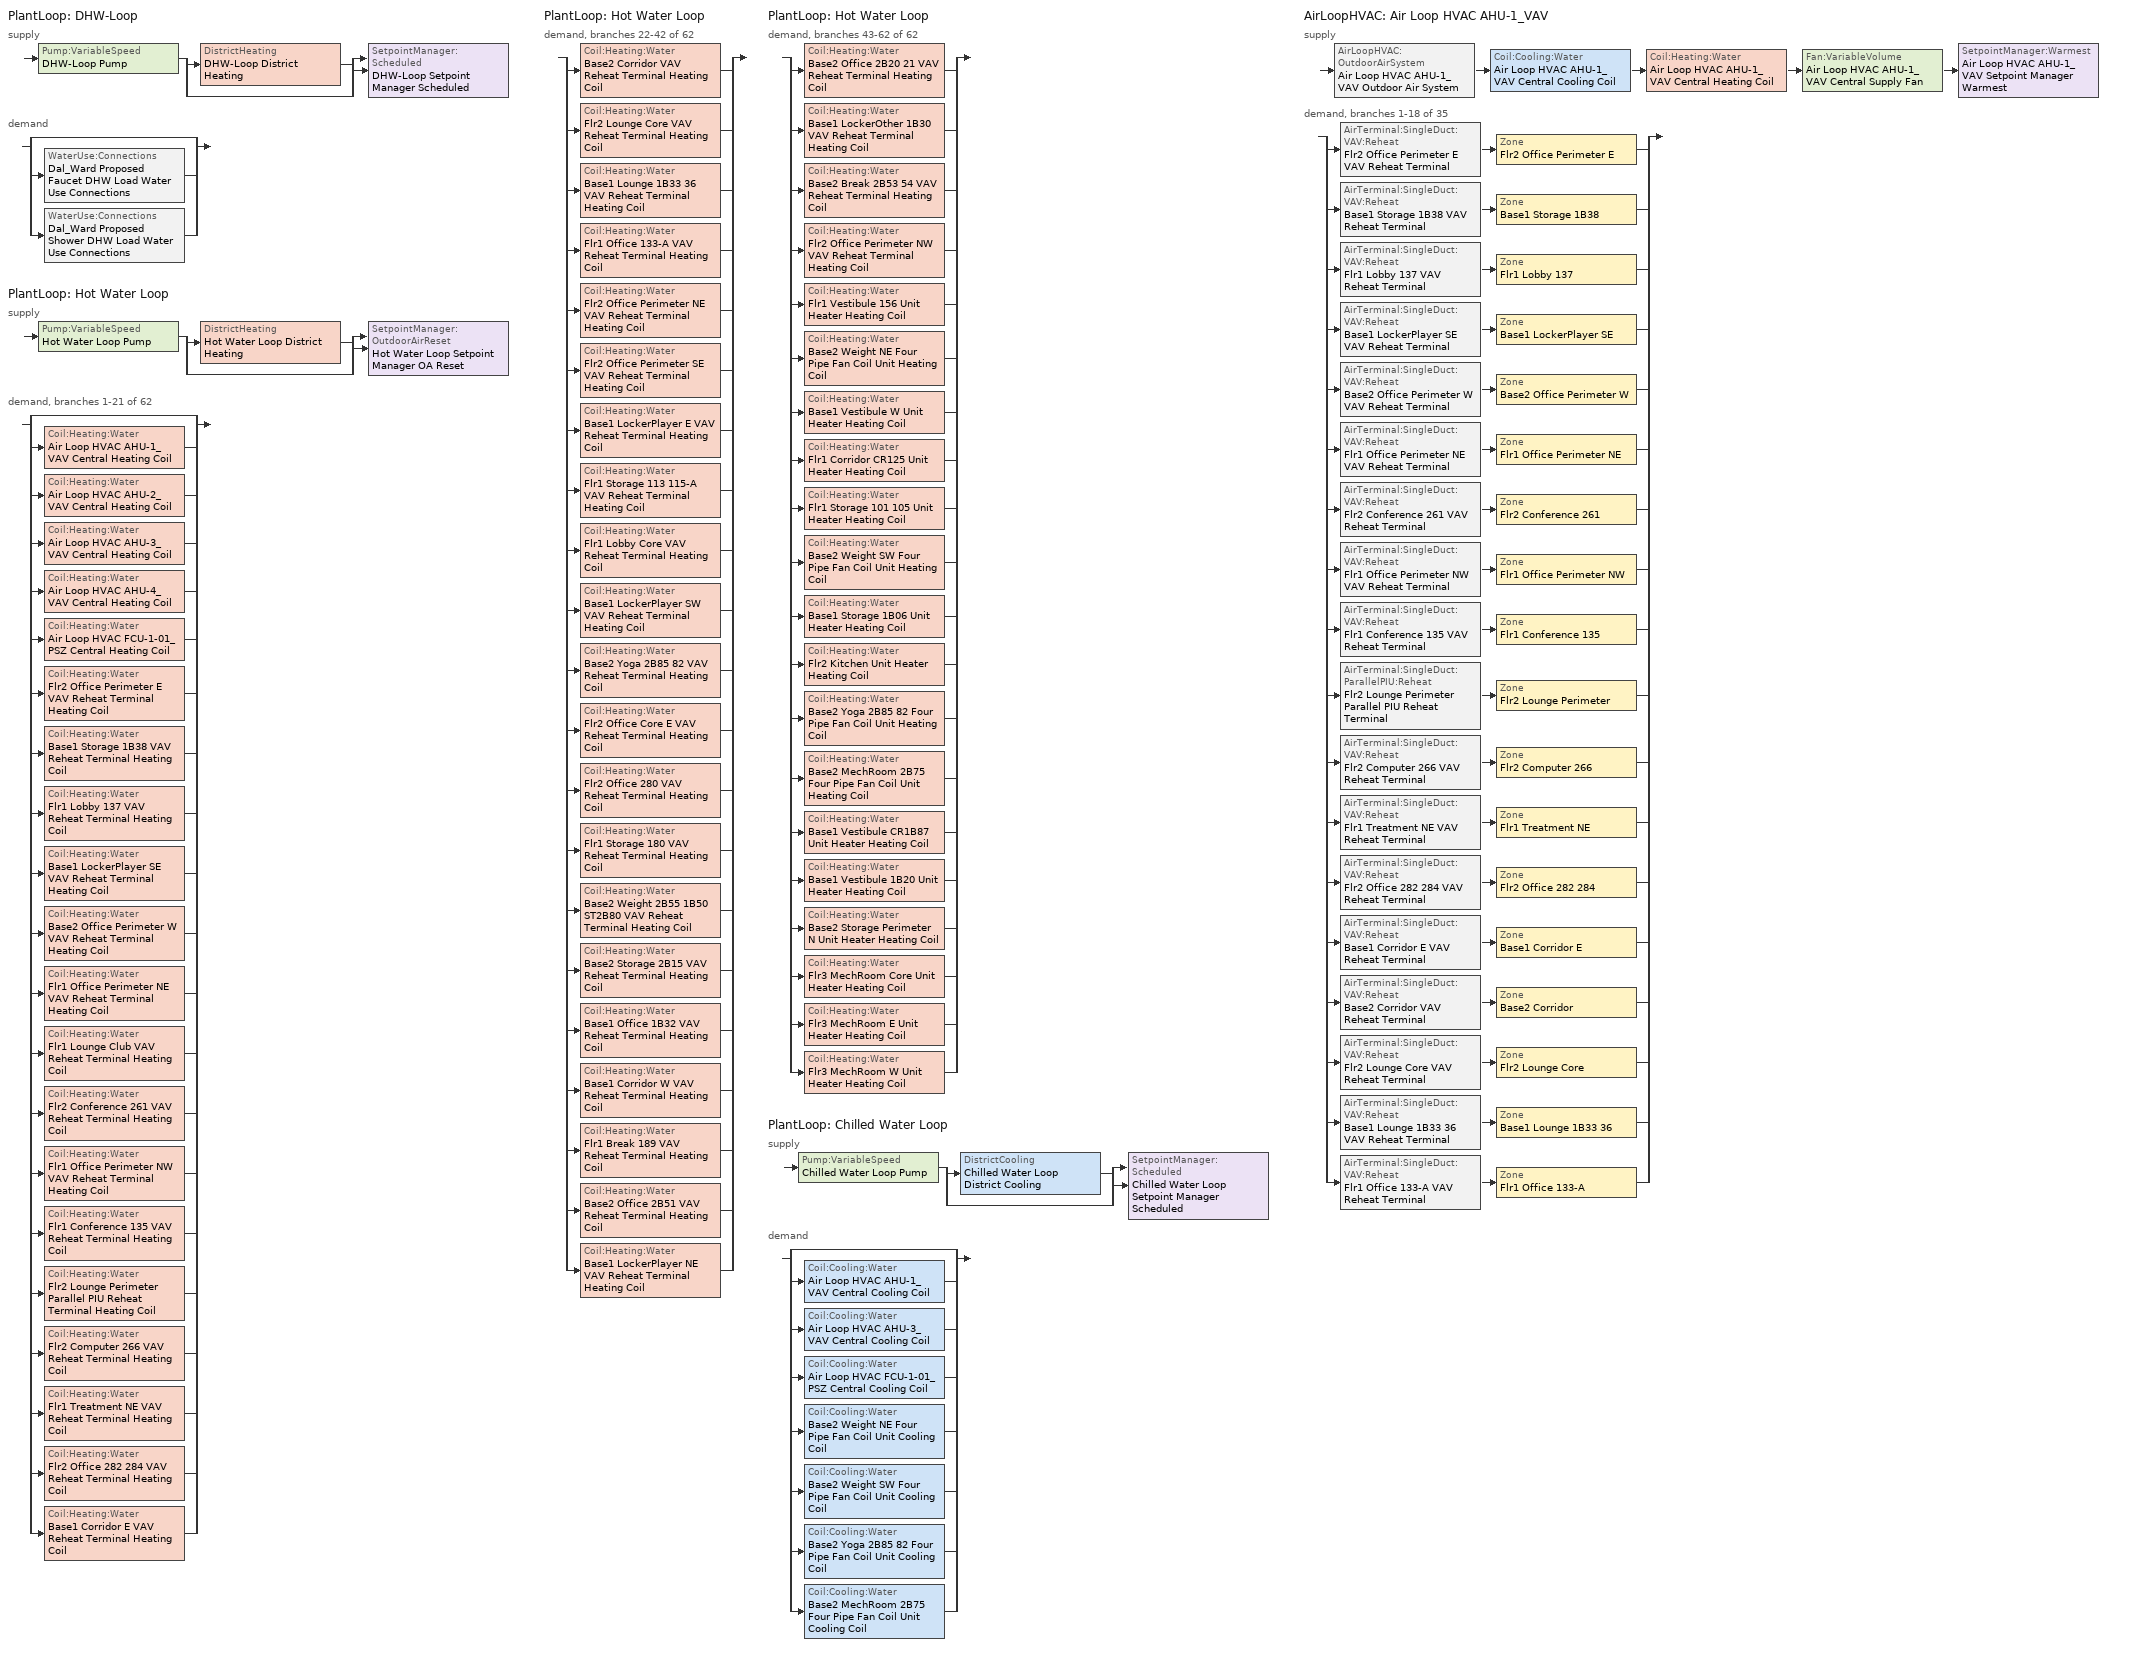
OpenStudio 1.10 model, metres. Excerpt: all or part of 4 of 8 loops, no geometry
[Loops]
PlantLoop 'DHW-Loop'
 supply: Pump:VariableSpeed 'DHW-Loop Pump' > split
  | DistrictHeating 'DHW-Loop District Heating'
  | bypass
  join > SetpointManager:Scheduled 'DHW-Loop Setpoint Manager Scheduled'
 demand: split
  | bypass
  | WaterUse:Connections 'Dal_Ward Proposed Faucet DHW Load Water Use Connections'
  | WaterUse:Connections 'Dal_Ward Proposed Shower DHW Load Water Use Connections'
PlantLoop 'Hot Water Loop'
 supply: Pump:VariableSpeed 'Hot Water Loop Pump' > split
  | DistrictHeating 'Hot Water Loop District Heating'
  | bypass
  join > SetpointManager:OutdoorAirReset 'Hot Water Loop Setpoint Manager OA Reset'
 demand, branches 1-21 of 62: split
  | bypass
  | Coil:Heating:Water 'Air Loop HVAC AHU-1_VAV Central Heating Coil'
  | Coil:Heating:Water 'Air Loop HVAC AHU-2_VAV Central Heating Coil'
  | Coil:Heating:Water 'Air Loop HVAC AHU-3_VAV Central Heating Coil'
  | Coil:Heating:Water 'Air Loop HVAC AHU-4_VAV Central Heating Coil'
  | Coil:Heating:Water 'Air Loop HVAC FCU-1-01_PSZ Central Heating Coil'
  | Coil:Heating:Water 'Flr2 Office Perimeter E VAV Reheat Terminal Heating Coil'
  | Coil:Heating:Water 'Base1 Storage 1B38 VAV Reheat Terminal Heating Coil'
  | Coil:Heating:Water 'Flr1 Lobby 137 VAV Reheat Terminal Heating Coil'
  | Coil:Heating:Water 'Base1 LockerPlayer SE VAV Reheat Terminal Heating Coil'
  | Coil:Heating:Water 'Base2 Office Perimeter W VAV Reheat Terminal Heating Coil'
  | Coil:Heating:Water 'Flr1 Office Perimeter NE VAV Reheat Terminal Heating Coil'
  | Coil:Heating:Water 'Flr1 Lounge Club VAV Reheat Terminal Heating Coil'
  | Coil:Heating:Water 'Flr2 Conference 261 VAV Reheat Terminal Heating Coil'
  | Coil:Heating:Water 'Flr1 Office Perimeter NW VAV Reheat Terminal Heating Coil'
  | Coil:Heating:Water 'Flr1 Conference 135 VAV Reheat Terminal Heating Coil'
  | Coil:Heating:Water 'Flr2 Lounge Perimeter Parallel PIU Reheat Terminal Heating Coil'
  | Coil:Heating:Water 'Flr2 Computer 266 VAV Reheat Terminal Heating Coil'
  | Coil:Heating:Water 'Flr1 Treatment NE VAV Reheat Terminal Heating Coil'
  | Coil:Heating:Water 'Flr2 Office 282 284 VAV Reheat Terminal Heating Coil'
  | Coil:Heating:Water 'Base1 Corridor E VAV Reheat Terminal Heating Coil'
PlantLoop 'Hot Water Loop'
 demand, branches 22-42 of 62: split
  | Coil:Heating:Water 'Base2 Corridor VAV Reheat Terminal Heating Coil'
  | Coil:Heating:Water 'Flr2 Lounge Core VAV Reheat Terminal Heating Coil'
  | Coil:Heating:Water 'Base1 Lounge 1B33 36 VAV Reheat Terminal Heating Coil'
  | Coil:Heating:Water 'Flr1 Office 133-A VAV Reheat Terminal Heating Coil'
  | Coil:Heating:Water 'Flr2 Office Perimeter NE VAV Reheat Terminal Heating Coil'
  | Coil:Heating:Water 'Flr2 Office Perimeter SE VAV Reheat Terminal Heating Coil'
  | Coil:Heating:Water 'Base1 LockerPlayer E VAV Reheat Terminal Heating Coil'
  | Coil:Heating:Water 'Flr1 Storage 113 115-A VAV Reheat Terminal Heating Coil'
  | Coil:Heating:Water 'Flr1 Lobby Core VAV Reheat Terminal Heating Coil'
  | Coil:Heating:Water 'Base1 LockerPlayer SW VAV Reheat Terminal Heating Coil'
  | Coil:Heating:Water 'Base2 Yoga 2B85 82 VAV Reheat Terminal Heating Coil'
  | Coil:Heating:Water 'Flr2 Office Core E VAV Reheat Terminal Heating Coil'
  | Coil:Heating:Water 'Flr2 Office 280 VAV Reheat Terminal Heating Coil'
  | Coil:Heating:Water 'Flr1 Storage 180 VAV Reheat Terminal Heating Coil'
  | Coil:Heating:Water 'Base2 Weight 2B55 1B50 ST2B80 VAV Reheat Terminal Heating Coil'
  | Coil:Heating:Water 'Base2 Storage 2B15 VAV Reheat Terminal Heating Coil'
  | Coil:Heating:Water 'Base1 Office 1B32 VAV Reheat Terminal Heating Coil'
  | Coil:Heating:Water 'Base1 Corridor W VAV Reheat Terminal Heating Coil'
  | Coil:Heating:Water 'Flr1 Break 189 VAV Reheat Terminal Heating Coil'
  | Coil:Heating:Water 'Base2 Office 2B51 VAV Reheat Terminal Heating Coil'
  | Coil:Heating:Water 'Base1 LockerPlayer NE VAV Reheat Terminal Heating Coil'
PlantLoop 'Hot Water Loop'
 demand, branches 43-62 of 62: split
  | Coil:Heating:Water 'Base2 Office 2B20 21 VAV Reheat Terminal Heating Coil'
  | Coil:Heating:Water 'Base1 LockerOther 1B30 VAV Reheat Terminal Heating Coil'
  | Coil:Heating:Water 'Base2 Break 2B53 54 VAV Reheat Terminal Heating Coil'
  | Coil:Heating:Water 'Flr2 Office Perimeter NW VAV Reheat Terminal Heating Coil'
  | Coil:Heating:Water 'Flr1 Vestibule 156 Unit Heater Heating Coil'
  | Coil:Heating:Water 'Base2 Weight NE Four Pipe Fan Coil Unit Heating Coil'
  | Coil:Heating:Water 'Base1 Vestibule W Unit Heater Heating Coil'
  | Coil:Heating:Water 'Flr1 Corridor CR125 Unit Heater Heating Coil'
  | Coil:Heating:Water 'Flr1 Storage 101 105 Unit Heater Heating Coil'
  | Coil:Heating:Water 'Base2 Weight SW Four Pipe Fan Coil Unit Heating Coil'
  | Coil:Heating:Water 'Base1 Storage 1B06 Unit Heater Heating Coil'
  | Coil:Heating:Water 'Flr2 Kitchen Unit Heater Heating Coil'
  | Coil:Heating:Water 'Base2 Yoga 2B85 82 Four Pipe Fan Coil Unit Heating Coil'
  | Coil:Heating:Water 'Base2 MechRoom 2B75 Four Pipe Fan Coil Unit Heating Coil'
  | Coil:Heating:Water 'Base1 Vestibule CR1B87 Unit Heater Heating Coil'
  | Coil:Heating:Water 'Base1 Vestibule 1B20 Unit Heater Heating Coil'
  | Coil:Heating:Water 'Base2 Storage Perimeter N Unit Heater Heating Coil'
  | Coil:Heating:Water 'Flr3 MechRoom Core Unit Heater Heating Coil'
  | Coil:Heating:Water 'Flr3 MechRoom E Unit Heater Heating Coil'
  | Coil:Heating:Water 'Flr3 MechRoom W Unit Heater Heating Coil'
PlantLoop 'Chilled Water Loop'
 supply: Pump:VariableSpeed 'Chilled Water Loop Pump' > split
  | DistrictCooling 'Chilled Water Loop District Cooling'
  | bypass
  join > SetpointManager:Scheduled 'Chilled Water Loop Setpoint Manager Scheduled'
 demand: split
  | bypass
  | Coil:Cooling:Water 'Air Loop HVAC AHU-1_VAV Central Cooling Coil'
  | Coil:Cooling:Water 'Air Loop HVAC AHU-3_VAV Central Cooling Coil'
  | Coil:Cooling:Water 'Air Loop HVAC FCU-1-01_PSZ Central Cooling Coil'
  | Coil:Cooling:Water 'Base2 Weight NE Four Pipe Fan Coil Unit Cooling Coil'
  | Coil:Cooling:Water 'Base2 Weight SW Four Pipe Fan Coil Unit Cooling Coil'
  | Coil:Cooling:Water 'Base2 Yoga 2B85 82 Four Pipe Fan Coil Unit Cooling Coil'
  | Coil:Cooling:Water 'Base2 MechRoom 2B75 Four Pipe Fan Coil Unit Cooling Coil'
AirLoopHVAC 'Air Loop HVAC AHU-1_VAV'
 supply: AirLoopHVAC:OutdoorAirSystem 'Air Loop HVAC AHU-1_VAV Outdoor Air System' > Coil:Cooling:Water 'Air Loop HVAC AHU-1_VAV Central Cooling Coil' > Coil:Heating:Water 'Air Loop HVAC AHU-1_VAV Central Heating Coil' > Fan:VariableVolume 'Air Loop HVAC AHU-1_VAV Central Supply Fan' > SetpointManager:Warmest 'Air Loop HVAC AHU-1_VAV Setpoint Manager Warmest'
 demand, branches 1-18 of 35: split
  | AirTerminal:SingleDuct:VAV:Reheat 'Flr2 Office Perimeter E VAV Reheat Terminal' > Zone 'Flr2 Office Perimeter E'
  | AirTerminal:SingleDuct:VAV:Reheat 'Base1 Storage 1B38 VAV Reheat Terminal' > Zone 'Base1 Storage 1B38'
  | AirTerminal:SingleDuct:VAV:Reheat 'Flr1 Lobby 137 VAV Reheat Terminal' > Zone 'Flr1 Lobby 137'
  | AirTerminal:SingleDuct:VAV:Reheat 'Base1 LockerPlayer SE VAV Reheat Terminal' > Zone 'Base1 LockerPlayer SE'
  | AirTerminal:SingleDuct:VAV:Reheat 'Base2 Office Perimeter W VAV Reheat Terminal' > Zone 'Base2 Office Perimeter W'
  | AirTerminal:SingleDuct:VAV:Reheat 'Flr1 Office Perimeter NE VAV Reheat Terminal' > Zone 'Flr1 Office Perimeter NE'
  | AirTerminal:SingleDuct:VAV:Reheat 'Flr2 Conference 261 VAV Reheat Terminal' > Zone 'Flr2 Conference 261'
  | AirTerminal:SingleDuct:VAV:Reheat 'Flr1 Office Perimeter NW VAV Reheat Terminal' > Zone 'Flr1 Office Perimeter NW'
  | AirTerminal:SingleDuct:VAV:Reheat 'Flr1 Conference 135 VAV Reheat Terminal' > Zone 'Flr1 Conference 135'
  | AirTerminal:SingleDuct:ParallelPIU:Reheat 'Flr2 Lounge Perimeter Parallel PIU Reheat Terminal' > Zone 'Flr2 Lounge Perimeter'
  | AirTerminal:SingleDuct:VAV:Reheat 'Flr2 Computer 266 VAV Reheat Terminal' > Zone 'Flr2 Computer 266'
  | AirTerminal:SingleDuct:VAV:Reheat 'Flr1 Treatment NE VAV Reheat Terminal' > Zone 'Flr1 Treatment NE'
  | AirTerminal:SingleDuct:VAV:Reheat 'Flr2 Office 282 284 VAV Reheat Terminal' > Zone 'Flr2 Office 282 284'
  | AirTerminal:SingleDuct:VAV:Reheat 'Base1 Corridor E VAV Reheat Terminal' > Zone 'Base1 Corridor E'
  | AirTerminal:SingleDuct:VAV:Reheat 'Base2 Corridor VAV Reheat Terminal' > Zone 'Base2 Corridor'
  | AirTerminal:SingleDuct:VAV:Reheat 'Flr2 Lounge Core VAV Reheat Terminal' > Zone 'Flr2 Lounge Core'
  | AirTerminal:SingleDuct:VAV:Reheat 'Base1 Lounge 1B33 36 VAV Reheat Terminal' > Zone 'Base1 Lounge 1B33 36'
  | AirTerminal:SingleDuct:VAV:Reheat 'Flr1 Office 133-A VAV Reheat Terminal' > Zone 'Flr1 Office 133-A'
[Sizing:Zone] Zone Cooling Design Supply Air Temperature {C}=12.78; Zone Cooling Design Supply Air Humidity Ratio {kg-H2O/kg-air}=0.0085; Zone Heating Design Supply Air Humidity Ratio {kg-H2O/kg-air}=0.008; Cooling Design Air Flow Method=DesignDay; Heating Design Air Flow Method=DesignDay
Name | Zone Heating Design Supply Air Temperature {C}
Base2 Corridor; Base2 Office Perimeter W; Base1 Corridor E; Base1 LockerPlayer SE; Flr1 Office 133-A; Flr1 Office Perimeter NW; Flr1 Treatment NE; Flr2 Lounge Core; Flr2 Office Perimeter E; Base1 Storage 1B38; Flr2 Lounge Perimeter; Base2 Weight NE; Flr1 Conference 135; Flr1 Office Perimeter NE; Flr2 Computer 266; Base2 Weight SW; Flr1 Lobby 137; Flr2 Conference 261; Base2 MechRoom 2B75; Flr2 Office 282 284; Base1 Lounge 1B33 36 | 32.22
Flr1 Corridor CR125; Flr3 MechRoom Core; Base2 Storage Perimeter N; Flr3 MechRoom W; Flr1 Vestibule 156; Base1 Storage 1B06; Base1 Vestibule CR1B87; Base1 Vestibule W; Base1 Vestibule 1B20; Flr1 Storage 101 105; Flr3 MechRoom E | 40.56
[Zone equipment]
Base2 Corridor: Base2 Corridor VAV Reheat Terminal
Base2 Office Perimeter W: Base2 Office Perimeter W VAV Reheat Terminal
Base1 Corridor E: Base1 Corridor E VAV Reheat Terminal
Base1 LockerPlayer SE: Base1 LockerPlayer SE VAV Reheat Terminal
Flr1 Office 133-A: Flr1 Office 133-A VAV Reheat Terminal
Flr1 Corridor CR125: Flr1 Corridor CR125 Unit Heater
Flr1 Office Perimeter NW: Flr1 Office Perimeter NW VAV Reheat Terminal
Flr1 Treatment NE: Flr1 Treatment NE VAV Reheat Terminal
Flr2 Lounge Core: Flr2 Lounge Core VAV Reheat Terminal
Flr2 Office Perimeter E: Flr2 Office Perimeter E VAV Reheat Terminal
Flr3 MechRoom Core: Flr3 MechRoom Core Unit Heater
Base1 Storage 1B38: Base1 Storage 1B38 VAV Reheat Terminal
Flr2 Lounge Perimeter: Flr2 Lounge Perimeter Parallel PIU Reheat Terminal
Base2 Storage Perimeter N: Base2 Storage Perimeter N Unit Heater
Flr3 MechRoom W: Flr3 MechRoom W Unit Heater
Base2 Weight NE: Base2 Weight NE Four Pipe Fan Coil Unit
Flr1 Vestibule 156: Flr1 Vestibule 156 Unit Heater
Flr1 Conference 135: Flr1 Conference 135 VAV Reheat Terminal
Flr1 Office Perimeter NE: Flr1 Office Perimeter NE VAV Reheat Terminal
Flr2 Computer 266: Flr2 Computer 266 VAV Reheat Terminal
Base2 Weight SW: Base2 Weight SW Four Pipe Fan Coil Unit
Base1 Storage 1B06: Base1 Storage 1B06 Unit Heater
Base1 Vestibule CR1B87: Base1 Vestibule CR1B87 Unit Heater
Base1 Vestibule W: Base1 Vestibule W Unit Heater
Flr1 Lobby 137: Flr1 Lobby 137 VAV Reheat Terminal
Base1 Vestibule 1B20: Base1 Vestibule 1B20 Unit Heater
Flr2 Conference 261: Flr2 Conference 261 VAV Reheat Terminal
Base2 MechRoom 2B75: Base2 MechRoom 2B75 Four Pipe Fan Coil Unit
Flr2 Office 282 284: Flr2 Office 282 284 VAV Reheat Terminal
Flr1 Storage 101 105: Flr1 Storage 101 105 Unit Heater
Flr3 MechRoom E: Flr3 MechRoom E Unit Heater
Base1 Lounge 1B33 36: Base1 Lounge 1B33 36 VAV Reheat Terminal
[PlantLoop] Plant Loop Volume {m3}=Autocalculate; Load Distribution Scheme=Optimal
Name | Maximum Loop Temperature {C} | Minimum Loop Temperature {C}
DHW-Loop; Hot Water Loop | 100 | 10
Chilled Water Loop | 98 | 1
[Sizing:Plant] Sizing Option=NonCoincident; Zone Timesteps in Averaging Window=1; Coincident Sizing Factor Mode=None
Name | Loop Type | Design Loop Exit Temperature {C} | Loop Design Temperature Difference {deltaC}
DHW-Loop | Heating | 60 | 11
Hot Water Loop | Heating | 82.2222 | 22.2222
Chilled Water Loop | Cooling | 8.88889 | 5.55556
[Pump:VariableSpeed] Coefficient 1 of the Part Load Performance Curve=0; Pump Control Type=Intermittent
Name | Rated Pump Head {Pa} | Motor Efficiency | Coefficient 2 of the Part Load Performance Curve | Coefficient 3 of the Part Load Performance Curve | Coefficient 4 of the Part Load Performance Curve | Rated Flow Rate {m3/s} | Rated Power Consumption {W}
DHW-Loop Pump | 210780 | 0.7 | 3.2485 | -4.7443 | 2.5294
Hot Water Loop Pump | 298908 | 0.684 | 0.5726 | -0.301 | 0.7347 | 0.01432 | 6259.36
Chilled Water Loop Pump | 298908 | 0.684 | 0.5726 | -0.301 | 0.7347 | 0.0288292 | 12601.4
[DistrictHeating] Nominal Capacity {W}=1000000000
DHW-Loop District Heating; Hot Water Loop District Heating
[SetpointManager:Scheduled] Control Variable=Temperature
Name | Schedule
DHW-Loop Setpoint Manager Scheduled | DHW-Loop-Temp-Schedule
Chilled Water Loop Setpoint Manager Scheduled | Chilled Water Loop Temperature Setpoint Schedule
[SetpointManager:OutdoorAirReset]
Hot Water Loop Setpoint Manager OA Reset: Control Variable=Temperature; Setpoint at Outdoor Low Temperature {C}=82.2222; Outdoor Low Temperature {C}=-6.66667; Setpoint at Outdoor High Temperature {C}=60; Outdoor High Temperature {C}=15.5556
[DistrictCooling]
Chilled Water Loop District Cooling: Nominal Capacity {W}=1000000000
[AirLoopHVAC]
Air Loop HVAC AHU-1_VAV: Availability Schedule=Dal_Ward HVAC Schedule; Availability Manager=Availability Manager Night Cycle 1; Design Supply Air Flow Rate {m3/s}=27.0237
[AvailabilityManager:NightCycle]
Availability Manager Night Cycle 1: Control Type=CycleOnAny
[Sizing:System]
Air Loop HVAC AHU-1_VAV: Type of Load to Size On=Sensible; Design Outdoor Air Flow Rate {m3/s}=Autosize; Minimum System Air Flow Ratio=0.3; Preheat Design Temperature {C}=7; Preheat Design Humidity Ratio {kg-H2O/kg-Air}=0.008; Precool Design Temperature {C}=12.8; Precool Design Humidity Ratio {kg-H2O/kg-Air}=0.008; Central Cooling Design Supply Air Temperature {C}=12.7778; Central Heating Design Supply Air Temperature {C}=12.7778; Sizing Option=NonCoincident; 100% Outdoor Air in Cooling=No; 100% Outdoor Air in Heating=No; Central Cooling Design Supply Air Humidity Ratio {kg-H2O/kg-Air}=0.0085; Central Heating Design Supply Air Humidity Ratio {kg-H2O/kg-Air}=0.008; Cooling Design Air Flow Method=DesignDay; Cooling Design Air Flow Rate {m3/s}=0; Heating Design Air Flow Method=DesignDay; Heating Design Air Flow Rate {m3/s}=0; System Outdoor Air Method=ZoneSum; Zone Maximum Outdoor Air Fraction=1; Cooling Supply Air Flow Rate Per Floor Area {m3/s-m2}=0.00996765; Cooling Fraction of Autosized Cooling Supply Air Flow Rate=1; Cooling Supply Air Flow Rate Per Unit Cooling Capacity {m3/s-W}=3.94755e-05; Heating Supply Air Flow Rate Per Floor Area {m3/s-m2}=0.00996765; Heating Fraction of Autosized Heating Supply Air Flow Rate=1; Heating Fraction of Autosized Cooling Supply Air Flow Rate=1; Heating Supply Air Flow Rate Per Unit Heating Capacity {m3/s-W}=3.15882e-05; Cooling Design Capacity Method=CoolingDesignCapacity; Cooling Design Capacity {W}=Autosize; Cooling Design Capacity Per Floor Area {W/m2}=234.7; Fraction of Autosized Cooling Design Capacity=1; Heating Design Capacity Method=HeatingDesignCapacity; Heating Design Capacity {W}=Autosize; Heating Design Capacity Per Floor Area {W/m2}=157; Fraction of Autosized Heating Design Capacity=1; Central Cooling Capacity Control Method=OnOff
[Fan:VariableVolume]
Air Loop HVAC AHU-1_VAV Central Supply Fan: Availability Schedule=Always On Discrete; Fan Efficiency=0.85; Pressure Rise {Pa}=1794; Maximum Flow Rate {m3/s}=27.0237; Fan Power Minimum Flow Rate Input Method=FixedFlowRate; Fan Power Minimum Flow Fraction=0; Fan Power Minimum Air Flow Rate {m3/s}=0; Motor Efficiency=0.9; Motor In Airstream Fraction=1; Fan Power Coefficient 1=0.0013; Fan Power Coefficient 2=0.147; Fan Power Coefficient 3=0.9506; Fan Power Coefficient 4=-0.0998; Fan Power Coefficient 5=0
[Coil:Heating:Water] Availability Schedule=Always On Discrete
Name | Maximum Water Flow Rate {m3/s} | Performance Input Method | Rated Capacity {W} | Rated Inlet Water Temperature {C} | Rated Inlet Air Temperature {C} | Rated Outlet Water Temperature {C} | Rated Outlet Air Temperature {C}
Air Loop HVAC AHU-1_VAV Central Heating Coil | 0.00542518 | NominalCapacity | 222206 | 82.2222 | 7.38889 | 71.1111 | 15.5556
Air Loop HVAC AHU-2_VAV Central Heating Coil | 0.00845319 | NominalCapacity | 365196 | 82.2222 | -23.3333 | 71.1111 | 24.2778
Air Loop HVAC AHU-3_VAV Central Heating Coil | 0.00321726 | NominalCapacity | 130798 | 82.2222 | 8.44444 | 71.1111 | 28
Air Loop HVAC AHU-4_VAV Central Heating Coil | 0.00599293 | NominalCapacity | 246502 | 82.2222 | -12.2222 | 71.1111 | 25.5556
Air Loop HVAC FCU-1-01_PSZ Central Heating Coil | 0.000170326 | NominalCapacity | 13071 | 82.2222 | 10 | 60 | 37.7778
Flr2 Office Perimeter E VAV Reheat Terminal Heating Coil; Base1 Storage 1B38 VAV Reheat Terminal Heating Coil; Flr1 Lobby 137 VAV Reheat Terminal Heating Coil; Base1 LockerPlayer SE VAV Reheat Terminal Heating Coil; Base2 Office Perimeter W VAV Reheat Terminal Heating Coil; Flr1 Office Perimeter NE VAV Reheat Terminal Heating Coil; Flr1 Lounge Club VAV Reheat Terminal Heating Coil; Flr2 Conference 261 VAV Reheat Terminal Heating Coil; Flr1 Office Perimeter NW VAV Reheat Terminal Heating Coil; Flr1 Conference 135 VAV Reheat Terminal Heating Coil; Flr2 Lounge Perimeter Parallel PIU Reheat Terminal Heating Coil; Flr2 Computer 266 VAV Reheat Terminal Heating Coil; Flr1 Treatment NE VAV Reheat Terminal Heating Coil; Flr2 Office 282 284 VAV Reheat Terminal Heating Coil; Base1 Corridor E VAV Reheat Terminal Heating Coil; Base2 Corridor VAV Reheat Terminal Heating Coil; Flr2 Lounge Core VAV Reheat Terminal Heating Coil; Base1 Lounge 1B33 36 VAV Reheat Terminal Heating Coil; Flr1 Office 133-A VAV Reheat Terminal Heating Coil; Flr2 Office Perimeter NE VAV Reheat Terminal Heating Coil; Flr2 Office Perimeter SE VAV Reheat Terminal Heating Coil; Base1 LockerPlayer E VAV Reheat Terminal Heating Coil; Flr1 Storage 113 115-A VAV Reheat Terminal Heating Coil; Flr1 Lobby Core VAV Reheat Terminal Heating Coil; Base1 LockerPlayer SW VAV Reheat Terminal Heating Coil; Base2 Yoga 2B85 82 VAV Reheat Terminal Heating Coil; Flr2 Office Core E VAV Reheat Terminal Heating Coil; Flr2 Office 280 VAV Reheat Terminal Heating Coil; Flr1 Storage 180 VAV Reheat Terminal Heating Coil; Base2 Weight 2B55 1B50 ST2B80 VAV Reheat Terminal Heating Coil; Base2 Storage 2B15 VAV Reheat Terminal Heating Coil; Base1 Office 1B32 VAV Reheat Terminal Heating Coil; Base1 Corridor W VAV Reheat Terminal Heating Coil; Flr1 Break 189 VAV Reheat Terminal Heating Coil; Base2 Office 2B51 VAV Reheat Terminal Heating Coil; Base1 LockerPlayer NE VAV Reheat Terminal Heating Coil; Base2 Office 2B20 21 VAV Reheat Terminal Heating Coil; Base1 LockerOther 1B30 VAV Reheat Terminal Heating Coil; Base2 Break 2B53 54 VAV Reheat Terminal Heating Coil; Flr2 Office Perimeter NW VAV Reheat Terminal Heating Coil |  |  |  | 82.2222 | 12.7778 | 60 | 35
Flr1 Vestibule 156 Unit Heater Heating Coil | 0.000189251 | NominalCapacity | 11136.7 | 93.3333 | 21.1111 | 82.2222 | 37.7778
Base2 Weight NE Four Pipe Fan Coil Unit Heating Coil; Base2 Weight SW Four Pipe Fan Coil Unit Heating Coil; Base2 Yoga 2B85 82 Four Pipe Fan Coil Unit Heating Coil; Base2 MechRoom 2B75 Four Pipe Fan Coil Unit Heating Coil | 0 | NominalCapacity | 0
Base1 Vestibule W Unit Heater Heating Coil; Base1 Vestibule 1B20 Unit Heater Heating Coil | 0.000214484 | NominalCapacity | 14917.3 | 82.2222 | 15.5556 | 60 | 37.7778
Flr1 Corridor CR125 Unit Heater Heating Coil; Base1 Vestibule CR1B87 Unit Heater Heating Coil | 0.000126167 | NominalCapacity | 5861.42 | 93.3333 | 21.1111 | 82.2222 | 37.7778
Flr1 Storage 101 105 Unit Heater Heating Coil | 0.000315418 | NominalCapacity | 17877.3 | 93.3333 | 21.1111 | 82.2222 | 37.7778
Base1 Storage 1B06 Unit Heater Heating Coil; Base2 Storage Perimeter N Unit Heater Heating Coil; Flr3 MechRoom E Unit Heater Heating Coil | 0.000126167 | NominalCapacity | 6740.63 | 93.3333 | 21.1111 | 82.2222 | 37.7778
Flr2 Kitchen Unit Heater Heating Coil | 7.57002e-05 | NominalCapacity | 3516.85 | 93.3333 | 21.1111 | 82.2222 | 37.7778
Flr3 MechRoom Core Unit Heater Heating Coil | 0.000252334 | NominalCapacity | 13481.3 | 93.3333 | 21.1111 | 82.2222 | 37.7778
Flr3 MechRoom W Unit Heater Heating Coil | 0.000504668 | NominalCapacity | 26962.5 | 93.3333 | 21.1111 | 82.2222 | 37.7778
[Coil:Cooling:Water] Availability Schedule=Always On Discrete; Design Inlet Water Temperature {C}=8.88889
Name | Design Water Flow Rate {m3/s} | Design Air Flow Rate {m3/s} | Design Inlet Air Temperature {C} | Design Outlet Air Temperature {C}
Air Loop HVAC AHU-1_VAV Central Cooling Coil | 0.0231517 | 27.0237 | 32.7778 | 12.7778
Air Loop HVAC AHU-3_VAV Central Cooling Coil | 0.00567752 | 6.65446 | 32.7778 | 12.7778
Air Loop HVAC FCU-1-01_PSZ Central Cooling Coil | 0.000807469 | 0.471947 | 27.7778 | 10
Base2 Weight NE Four Pipe Fan Coil Unit Cooling Coil; Base2 Yoga 2B85 82 Four Pipe Fan Coil Unit Cooling Coil | 0.000321726 | 0.566337 | 23.8889 | 12.7778
Base2 Weight SW Four Pipe Fan Coil Unit Cooling Coil | 0.000757002 | 1.30965 | 23.8889 | 12.7778
Base2 MechRoom 2B75 Four Pipe Fan Coil Unit Cooling Coil | 0.000321726 | 0.566337 | 26.6667 | 12.7778
[Controller:OutdoorAir]
Air Loop HVAC AHU-1_VAV Outdoor Air Controller: Minimum Outdoor Air Flow Rate {m3/s}=autosize; Maximum Outdoor Air Flow Rate {m3/s}=27.0237; Economizer Control Type=FixedDryBulb; Economizer Control Action Type=ModulateFlow; Economizer Maximum Limit Dry-Bulb Temperature {C}=100; Economizer Maximum Limit Enthalpy {J/kg}=64000; Economizer Minimum Limit Dry-Bulb Temperature {C}=-100; Lockout Type=NoLockout; Minimum Limit Type=FixedMinimum; Minimum Outdoor Air Schedule=Dal_Ward HVAC Schedule; Controller Mechanical Ventilation=Controller Mechanical Ventilation 1; High Humidity Control=No; Heat Recovery Bypass Control Type=BypassWhenWithinEconomizerLimits
[Controller:MechanicalVentilation]
Controller Mechanical Ventilation 1: Availability Schedule=Dal_Ward HVAC Schedule; System Outdoor Air Method=ZoneSum
[AirLoopHVAC:OutdoorAirSystem]
Air Loop HVAC AHU-1_VAV Outdoor Air System: Controller=Air Loop HVAC AHU-1_VAV Outdoor Air Controller
[SetpointManager:Warmest]
Air Loop HVAC AHU-1_VAV Setpoint Manager Warmest: Control Variable=Temperature; Minimum Setpoint Temperature {C}=12.7778; Maximum Setpoint Temperature {C}=18.3333; Strategy=MaximumTemperature
[Controller:WaterCoil] Minimum Actuated Flow {m3/s}=0
Name | Water Coil | Action | Maximum Actuated Flow {m3/s} | Control Variable
Controller Water Coil 1 | Air Loop HVAC AHU-1_VAV Central Heating Coil | Normal | 0.00542518
Controller Water Coil 2 | Air Loop HVAC AHU-1_VAV Central Cooling Coil | Reverse | 0.0231517
Controller Water Coil 3 | Air Loop HVAC AHU-2_VAV Central Heating Coil | Normal | 0.00845319
Controller Water Coil 4 | Air Loop HVAC AHU-3_VAV Central Heating Coil | Normal | 0.00321726
Controller Water Coil 5 | Air Loop HVAC AHU-3_VAV Central Cooling Coil | Reverse | 0.00567752
Controller Water Coil 6 | Air Loop HVAC AHU-4_VAV Central Heating Coil | Normal | 0.00599293
Controller Water Coil 7 | Air Loop HVAC FCU-1-01_PSZ Central Heating Coil | Normal | 0.000170326
Controller Water Coil 8 | Air Loop HVAC FCU-1-01_PSZ Central Cooling Coil | Reverse | 0.000807469 | TemperatureAndHumidityRatio
Controller Water Coil 9 | Flr2 Office Perimeter E VAV Reheat Terminal Heating Coil | Normal
Controller Water Coil 10 | Base1 Storage 1B38 VAV Reheat Terminal Heating Coil | Normal
Controller Water Coil 11 | Flr1 Lobby 137 VAV Reheat Terminal Heating Coil | Normal
Controller Water Coil 12 | Base1 LockerPlayer SE VAV Reheat Terminal Heating Coil | Normal
Controller Water Coil 13 | Base2 Office Perimeter W VAV Reheat Terminal Heating Coil | Normal
Controller Water Coil 14 | Flr1 Office Perimeter NE VAV Reheat Terminal Heating Coil | Normal
Controller Water Coil 15 | Flr1 Lounge Club VAV Reheat Terminal Heating Coil | Normal
Controller Water Coil 16 | Flr2 Conference 261 VAV Reheat Terminal Heating Coil | Normal
Controller Water Coil 17 | Flr1 Office Perimeter NW VAV Reheat Terminal Heating Coil | Normal
Controller Water Coil 18 | Flr1 Conference 135 VAV Reheat Terminal Heating Coil | Normal
Controller Water Coil 19 | Flr2 Lounge Perimeter Parallel PIU Reheat Terminal Heating Coil | Normal
Controller Water Coil 20 | Flr2 Computer 266 VAV Reheat Terminal Heating Coil | Normal
Controller Water Coil 21 | Flr1 Treatment NE VAV Reheat Terminal Heating Coil | Normal
Controller Water Coil 22 | Flr2 Office 282 284 VAV Reheat Terminal Heating Coil | Normal
Controller Water Coil 23 | Base1 Corridor E VAV Reheat Terminal Heating Coil | Normal
Controller Water Coil 24 | Base2 Corridor VAV Reheat Terminal Heating Coil | Normal
Controller Water Coil 25 | Flr2 Lounge Core VAV Reheat Terminal Heating Coil | Normal
Controller Water Coil 26 | Base1 Lounge 1B33 36 VAV Reheat Terminal Heating Coil | Normal
Controller Water Coil 27 | Flr1 Office 133-A VAV Reheat Terminal Heating Coil | Normal
Controller Water Coil 28 | Flr2 Office Perimeter NE VAV Reheat Terminal Heating Coil | Normal
Controller Water Coil 29 | Flr2 Office Perimeter SE VAV Reheat Terminal Heating Coil | Normal
Controller Water Coil 30 | Base1 LockerPlayer E VAV Reheat Terminal Heating Coil | Normal
Controller Water Coil 31 | Flr1 Storage 113 115-A VAV Reheat Terminal Heating Coil | Normal
Controller Water Coil 32 | Flr1 Lobby Core VAV Reheat Terminal Heating Coil | Normal
Controller Water Coil 33 | Base1 LockerPlayer SW VAV Reheat Terminal Heating Coil | Normal
Controller Water Coil 34 | Base2 Yoga 2B85 82 VAV Reheat Terminal Heating Coil | Normal
Controller Water Coil 35 | Flr2 Office Core E VAV Reheat Terminal Heating Coil | Normal
Controller Water Coil 36 | Flr2 Office 280 VAV Reheat Terminal Heating Coil | Normal
Controller Water Coil 37 | Flr1 Storage 180 VAV Reheat Terminal Heating Coil | Normal
Controller Water Coil 38 | Base2 Weight 2B55 1B50 ST2B80 VAV Reheat Terminal Heating Coil | Normal
Controller Water Coil 39 | Base2 Storage 2B15 VAV Reheat Terminal Heating Coil | Normal
Controller Water Coil 40 | Base1 Office 1B32 VAV Reheat Terminal Heating Coil | Normal
Controller Water Coil 41 | Base1 Corridor W VAV Reheat Terminal Heating Coil | Normal
Controller Water Coil 42 | Flr1 Break 189 VAV Reheat Terminal Heating Coil | Normal
Controller Water Coil 43 | Base2 Office 2B51 VAV Reheat Terminal Heating Coil | Normal
Controller Water Coil 44 | Base1 LockerPlayer NE VAV Reheat Terminal Heating Coil | Normal
Controller Water Coil 45 | Base2 Office 2B20 21 VAV Reheat Terminal Heating Coil | Normal
Controller Water Coil 46 | Base1 LockerOther 1B30 VAV Reheat Terminal Heating Coil | Normal
Controller Water Coil 47 | Base2 Break 2B53 54 VAV Reheat Terminal Heating Coil | Normal
Controller Water Coil 48 | Flr2 Office Perimeter NW VAV Reheat Terminal Heating Coil | Normal
Controller Water Coil 49 | Flr1 Vestibule 156 Unit Heater Heating Coil | Normal | 0.000189251
Controller Water Coil 50 | Base2 Weight NE Four Pipe Fan Coil Unit Heating Coil | Normal | 0
Controller Water Coil 51 | Base2 Weight NE Four Pipe Fan Coil Unit Cooling Coil | Reverse | 0.000321726
Controller Water Coil 52 | Base1 Vestibule W Unit Heater Heating Coil | Normal | 0.000214484
Controller Water Coil 53 | Flr1 Corridor CR125 Unit Heater Heating Coil | Normal | 0.000126167
Controller Water Coil 54 | Flr1 Storage 101 105 Unit Heater Heating Coil | Normal | 0.000315418
Controller Water Coil 55 | Base2 Weight SW Four Pipe Fan Coil Unit Heating Coil | Normal | 0
Controller Water Coil 56 | Base2 Weight SW Four Pipe Fan Coil Unit Cooling Coil | Reverse | 0.000757002
Controller Water Coil 57 | Base1 Storage 1B06 Unit Heater Heating Coil | Normal | 0.000126167
Controller Water Coil 58 | Flr2 Kitchen Unit Heater Heating Coil | Normal | 7.57002e-05
Controller Water Coil 59 | Base2 Yoga 2B85 82 Four Pipe Fan Coil Unit Heating Coil | Normal | 0
Controller Water Coil 60 | Base2 Yoga 2B85 82 Four Pipe Fan Coil Unit Cooling Coil | Reverse | 0.000321726
Controller Water Coil 61 | Base2 MechRoom 2B75 Four Pipe Fan Coil Unit Heating Coil | Normal | 0
Controller Water Coil 62 | Base2 MechRoom 2B75 Four Pipe Fan Coil Unit Cooling Coil | Reverse | 0.000321726
Controller Water Coil 63 | Base1 Vestibule CR1B87 Unit Heater Heating Coil | Normal | 0.000126167
Controller Water Coil 64 | Base1 Vestibule 1B20 Unit Heater Heating Coil | Normal | 0.000214484
Controller Water Coil 65 | Base2 Storage Perimeter N Unit Heater Heating Coil | Normal | 0.000126167
Controller Water Coil 66 | Flr3 MechRoom Core Unit Heater Heating Coil | Normal | 0.000252334
Controller Water Coil 67 | Flr3 MechRoom E Unit Heater Heating Coil | Normal | 0.000126167
Controller Water Coil 68 | Flr3 MechRoom W Unit Heater Heating Coil | Normal | 0.000504668
[Fan:ConstantVolume] Motor Efficiency=0.9; Motor In Airstream Fraction=1
Name | Availability Schedule | Fan Efficiency | Pressure Rise {Pa} | Maximum Flow Rate {m3/s}
Flr2 Lounge Perimeter Parallel PIU Reheat Terminal Fan | Dal_Ward HVAC Schedule | 0.4 | 298.539 | 1.32145
Flr1 Vestibule 156 Unit Heater Fan | Always On Discrete | 0.3 | 190.71 | 0.27137
Base1 Vestibule W Unit Heater Fan; Base1 Vestibule 1B20 Unit Heater Fan | Always On Discrete | 0.3 | 190.71 | autosize
Flr1 Corridor CR125 Unit Heater Fan; Base1 Vestibule CR1B87 Unit Heater Fan | Always On Discrete | 0.3 | 190.71 | 0.165182
Flr1 Storage 101 105 Unit Heater Fan | Always On Discrete | 0.3 | 190.71 | 0.530941
Base1 Storage 1B06 Unit Heater Fan; Base2 Storage Perimeter N Unit Heater Fan; Flr3 MechRoom E Unit Heater Fan | Always On Discrete | 0.3 | 190.71 | 0.259571
Flr2 Kitchen Unit Heater Fan | Always On Discrete | 0.3 | 190.71 | 0.108548
Flr3 MechRoom Core Unit Heater Fan | Always On Discrete | 0.3 | 190.71 | 0.519142
Flr3 MechRoom W Unit Heater Fan | Always On Discrete | 0.3 | 190.71 | 1.03828
[AirTerminal:SingleDuct:VAV:Reheat] Availability Schedule=Always On Discrete; Zone Minimum Air Flow Input Method=Constant; Fixed Minimum Air Flow Rate {m3/s}=0; Maximum Hot Water or Steam Flow Rate {m3/s}=Autocalculate; Minimum Hot Water or Steam Flow Rate {m3/s}=0; Convergence Tolerance=0.001; Damper Heating Action=Reverse; Maximum Reheat Air Temperature {C}=35; Control For Outdoor Air=No
Name | Maximum Air Flow Rate {m3/s} | Constant Minimum Air Flow Fraction | Reheat Coil
Flr2 Office Perimeter E VAV Reheat Terminal | 0.566337 | 0.33 | Flr2 Office Perimeter E VAV Reheat Terminal Heating Coil
Base1 Storage 1B38 VAV Reheat Terminal | 1.69901 | 0.25 | Base1 Storage 1B38 VAV Reheat Terminal Heating Coil
Flr1 Lobby 137 VAV Reheat Terminal | 0.235974 | 0.72 | Flr1 Lobby 137 VAV Reheat Terminal Heating Coil
Base1 LockerPlayer SE VAV Reheat Terminal | 1.34033 | 0.3 | Base1 LockerPlayer SE VAV Reheat Terminal Heating Coil
Base2 Office Perimeter W VAV Reheat Terminal | 0.755116 | 0.3 | Base2 Office Perimeter W VAV Reheat Terminal Heating Coil
Flr1 Office Perimeter NE VAV Reheat Terminal | 0.566337 | 0.5 | Flr1 Office Perimeter NE VAV Reheat Terminal Heating Coil
Flr2 Conference 261 VAV Reheat Terminal | 0.193498 | 0.51 | Flr2 Conference 261 VAV Reheat Terminal Heating Coil
Flr1 Office Perimeter NW VAV Reheat Terminal | 0.849505 | 0.57 | Flr1 Office Perimeter NW VAV Reheat Terminal Heating Coil
Flr1 Conference 135 VAV Reheat Terminal | 0.243053 | 0.58 | Flr1 Conference 135 VAV Reheat Terminal Heating Coil
Flr2 Computer 266 VAV Reheat Terminal | 0.325644 | 0.45 | Flr2 Computer 266 VAV Reheat Terminal Heating Coil
Flr1 Treatment NE VAV Reheat Terminal | 1.11144 | 0.73 | Flr1 Treatment NE VAV Reheat Terminal Heating Coil
Flr2 Office 282 284 VAV Reheat Terminal | 0.566337 | 0.38 | Flr2 Office 282 284 VAV Reheat Terminal Heating Coil
Base1 Corridor E VAV Reheat Terminal | 0.519142 | 0.5 | Base1 Corridor E VAV Reheat Terminal Heating Coil
Base2 Corridor VAV Reheat Terminal | 0.188779 | 0.3 | Base2 Corridor VAV Reheat Terminal Heating Coil
Flr2 Lounge Core VAV Reheat Terminal | 3.15261 | 0.72 | Flr2 Lounge Core VAV Reheat Terminal Heating Coil
Base1 Lounge 1B33 36 VAV Reheat Terminal | 0.306766 | 0.77 | Base1 Lounge 1B33 36 VAV Reheat Terminal Heating Coil
Flr1 Office 133-A VAV Reheat Terminal | 0.342162 | 0.41 | Flr1 Office 133-A VAV Reheat Terminal Heating Coil
[AirTerminal:SingleDuct:ParallelPIU:Reheat]
Flr2 Lounge Perimeter Parallel PIU Reheat Terminal: Availability Schedule=Always On Discrete; Maximum Primary Air Flow Rate {m3/s}=3.17149; Maximum Secondary Air Flow Rate {m3/s}=1.32145; Minimum Primary Air Flow Fraction=0.71; Fan On Flow Fraction=0.7171; Fan=Flr2 Lounge Perimeter Parallel PIU Reheat Terminal Fan; Reheat Coil=Flr2 Lounge Perimeter Parallel PIU Reheat Terminal Heating Coil; Maximum Hot Water or Steam Flow Rate {m3/s}=Autosize; Minimum Hot Water or Steam Flow Rate {m3/s}=0; Convergence Tolerance=0.001
[ZoneHVAC:UnitHeater] Availability Schedule=Always On Discrete; Fan Control Type=OnOff; Minimum Hot Water Flow Rate {m3/s}=0; Heating Convergence Tolerance=0.001
Name | Supply Air Fan | Maximum Supply Air Flow Rate {m3/s} | Heating Coil | Maximum Hot Water Flow Rate {m3/s}
Flr1 Vestibule 156 Unit Heater | Flr1 Vestibule 156 Unit Heater Fan | 0.27137 | Flr1 Vestibule 156 Unit Heater Heating Coil | 0.000189251
Base1 Vestibule W Unit Heater | Base1 Vestibule W Unit Heater Fan | autosize | Base1 Vestibule W Unit Heater Heating Coil | 0.000214484
Flr1 Corridor CR125 Unit Heater | Flr1 Corridor CR125 Unit Heater Fan | 0.165182 | Flr1 Corridor CR125 Unit Heater Heating Coil | 0.000126167
Flr1 Storage 101 105 Unit Heater | Flr1 Storage 101 105 Unit Heater Fan | 0.530941 | Flr1 Storage 101 105 Unit Heater Heating Coil | 0.000315418
Base1 Storage 1B06 Unit Heater | Base1 Storage 1B06 Unit Heater Fan | 0.259571 | Base1 Storage 1B06 Unit Heater Heating Coil | 0.000126167
Flr2 Kitchen Unit Heater | Flr2 Kitchen Unit Heater Fan | 0.108548 | Flr2 Kitchen Unit Heater Heating Coil | 7.57002e-05
Base1 Vestibule CR1B87 Unit Heater | Base1 Vestibule CR1B87 Unit Heater Fan | 0.165182 | Base1 Vestibule CR1B87 Unit Heater Heating Coil | 0.000126167
Base1 Vestibule 1B20 Unit Heater | Base1 Vestibule 1B20 Unit Heater Fan | autosize | Base1 Vestibule 1B20 Unit Heater Heating Coil | 0.000214484
Base2 Storage Perimeter N Unit Heater | Base2 Storage Perimeter N Unit Heater Fan | 0.259571 | Base2 Storage Perimeter N Unit Heater Heating Coil | 0.000126167
Flr3 MechRoom Core Unit Heater | Flr3 MechRoom Core Unit Heater Fan | 0.519142 | Flr3 MechRoom Core Unit Heater Heating Coil | 0.000252334
Flr3 MechRoom E Unit Heater | Flr3 MechRoom E Unit Heater Fan | 0.259571 | Flr3 MechRoom E Unit Heater Heating Coil | 0.000126167
Flr3 MechRoom W Unit Heater | Flr3 MechRoom W Unit Heater Fan | 1.03828 | Flr3 MechRoom W Unit Heater Heating Coil | 0.000504668
[Fan:OnOff] Availability Schedule=Always On Discrete; Fan Efficiency=0.5; Pressure Rise {Pa}=426.5; Motor Efficiency=0.9; Motor In Airstream Fraction=1
Name | Maximum Flow Rate {m3/s} | Fan Power Ratio Function of Speed Ratio Curve | Fan Efficiency Ratio Function of Speed Ratio Curve
Base2 Weight NE Four Pipe Fan Coil Unit Fan | 0.566337 | Fan On Off Power Curve | Fan On Off Efficiency Curve
Base2 Weight SW Four Pipe Fan Coil Unit Fan | 1.30965 | Fan On Off Power Curve 1 | Fan On Off Efficiency Curve 1
Base2 Yoga 2B85 82 Four Pipe Fan Coil Unit Fan | 0.566337 | Fan On Off Power Curve 2 | Fan On Off Efficiency Curve 2
Base2 MechRoom 2B75 Four Pipe Fan Coil Unit Fan | 0.566337 | Fan On Off Power Curve 3 | Fan On Off Efficiency Curve 3
[ZoneHVAC:FourPipeFanCoil] Availability Schedule=Always On Discrete; Capacity Control Method=CyclingFan; Maximum Outdoor Air Flow Rate {m3/s}=0; Maximum Hot Water Flow Rate {m3/s}=0
Name | Maximum Supply Air Flow Rate {m3/s} | Supply Air Fan | Cooling Coil | Maximum Cold Water Flow Rate {m3/s} | Heating Coil
Base2 Weight NE Four Pipe Fan Coil Unit | 0.566337 | Base2 Weight NE Four Pipe Fan Coil Unit Fan | Base2 Weight NE Four Pipe Fan Coil Unit Cooling Coil | 0.000321726 | Base2 Weight NE Four Pipe Fan Coil Unit Heating Coil
Base2 Weight SW Four Pipe Fan Coil Unit | 1.30965 | Base2 Weight SW Four Pipe Fan Coil Unit Fan | Base2 Weight SW Four Pipe Fan Coil Unit Cooling Coil | 0.000757002 | Base2 Weight SW Four Pipe Fan Coil Unit Heating Coil
Base2 Yoga 2B85 82 Four Pipe Fan Coil Unit | 0.566337 | Base2 Yoga 2B85 82 Four Pipe Fan Coil Unit Fan | Base2 Yoga 2B85 82 Four Pipe Fan Coil Unit Cooling Coil | 0.000321726 | Base2 Yoga 2B85 82 Four Pipe Fan Coil Unit Heating Coil
Base2 MechRoom 2B75 Four Pipe Fan Coil Unit | 0.566337 | Base2 MechRoom 2B75 Four Pipe Fan Coil Unit Fan | Base2 MechRoom 2B75 Four Pipe Fan Coil Unit Cooling Coil | 0.000321726 | Base2 MechRoom 2B75 Four Pipe Fan Coil Unit Heating Coil
[WaterUse:Equipment:Definition]
Name | Peak Flow Rate {m3/s} | Target Temperature Schedule
Dal_Ward Proposed Faucet DHW Load Water Use Equipment Definition | 6.71654e-06 | Dal_Ward Proposed Faucet DHW Load Hot Water Target Temperature Schedule
Dal_Ward Proposed Shower DHW Load Water Use Equipment Definition | 0.000128989 | Dal_Ward Proposed Shower DHW Load Hot Water Target Temperature Schedule
[WaterUse:Equipment]
Name | Water Use Equipment Definition | Flow Rate Fraction Schedule
Dal_Ward Proposed Faucet DHW Load Water Use Equipment | Dal_Ward Proposed Faucet DHW Load Water Use Equipment Definition | Default Medium Office Hot Water Schedule 1
Dal_Ward Proposed Shower DHW Load Water Use Equipment | Dal_Ward Proposed Shower DHW Load Water Use Equipment Definition | Dal_Ward LockerPlayer Occupancy Schedule
[WaterUse:Connections]
Name | Water Use Equipment Name 1
Dal_Ward Proposed Faucet DHW Load Water Use Connections | Dal_Ward Proposed Faucet DHW Load Water Use Equipment
Dal_Ward Proposed Shower DHW Load Water Use Connections | Dal_Ward Proposed Shower DHW Load Water Use Equipment
[Schedule:Ruleset]
Name | Default Day Schedule | Summer Design Day Schedule | Winter Design Day Schedule
Dal_Ward LockerPlayer Occupancy Schedule | Dal_Ward LockerPlayer Occupancy Schedule OnDays | Dal_Ward LockerPlayer Occupancy Schedule Summer Design Day | Dal_Ward LockerPlayer Occupancy Schedule Winter Design Day
Dal_Ward HVAC Schedule | Dal_Ward HVAC Schedule OnDays | Dal_Ward HVAC Schedule Summer Design Day | Dal_Ward HVAC Schedule Winter Design Day
DHW-Loop-Temp-Schedule | DHW-Loop-Temp-Schedule All Days
Chilled Water Loop Temperature Setpoint Schedule | Chilled Water Loop Temperature Setpoint Schedule All Days
Default Medium Office Hot Water Schedule 1 | Default Medium Office Hot Water Schedule 1 Weekday | Default Medium Office Hot Water Schedule 1 Summer Design Day | Default Medium Office Hot Water Schedule 1 Winter Design Day
Dal_Ward Proposed Faucet DHW Load Hot Water Target Temperature Schedule | Dal_Ward Proposed Faucet DHW Load Hot Water Target Temperature Schedule All Days
Dal_Ward Proposed Shower DHW Load Hot Water Target Temperature Schedule | Dal_Ward Proposed Shower DHW Load Hot Water Target Temperature Schedule All Days
[Schedule:Day]
Dal_Ward LockerPlayer Occupancy Schedule OnDays: 7, 0, 0, 9, 0, 0.8, 17, 0, 0.5, 20, 0, 0.8, 22, 0, 0.15, 24, 0, 0
Dal_Ward LockerPlayer Occupancy Schedule Winter Design Day; Dal_Ward LockerPlayer Occupancy Schedule Sunday; Dal_Ward HVAC Schedule Sunday; Default Medium Office Hot Water Schedule 1 Winter Design Day: 24, 0, 0
Dal_Ward LockerPlayer Occupancy Schedule Summer Design Day: 7, 0, 0, 22, 0, 1, 24, 0, 0
Dal_Ward LockerPlayer Occupancy Schedule Saturday: 7, 0, 0, 18, 0, 0.5, 24, 0, 0
Dal_Ward HVAC Schedule OnDays; Dal_Ward HVAC Schedule Winter Design Day; Dal_Ward HVAC Schedule Summer Design Day: 6, 0, 0, 24, 0, 1
DHW-Loop-Temp-Schedule All Days: 24, 0, 60
Chilled Water Loop Temperature Setpoint Schedule All Days: 24, 0, 6.66667
Default Medium Office Hot Water Schedule 1 Weekday; Default Medium Office Hot Water Schedule 1 Summer Design Day: 5, 0, 0.05, 6, 0, 0.08, 7, 0, 0.07, 8, 0, 0.19, 9, 0, 0.35, 10, 0, 0.38, 11, 0, 0.39, 12, 0, 0.47, 13, 0, 0.57, 14, 0, 0.54, 15, 0, 0.34, 16, 0, 0.33, 17, 0, 0.44, 18, 0, 0.26, 19, 0, 0.21, 20, 0, 0.15, 21, 0, 0.17, 22, 0, 0.08, 24, 0, 0.05
Default Medium Office Hot Water Schedule 1 Saturday: 5, 0, 0.05, 6, 0, 0.08, 7, 0, 0.07, 8, 0, 0.11, 9, 0, 0.15, 10, 0, 0.21, 11, 0, 0.19, 12, 0, 0.23, 13, 0, 0.2, 14, 0, 0.19, 15, 0, 0.15, 16, 0, 0.13, 17, 0, 0.14, 21, 0, 0.07, 22, 0, 0.09, 24, 0, 0.05
Default Medium Office Hot Water Schedule 1 Sunday: 5, 0, 0.04, 6, 0, 0.07, 11, 0, 0.04, 13, 0, 0.06, 14, 0, 0.09, 15, 0, 0.06, 21, 0, 0.04, 22, 0, 0.07, 24, 0, 0.04
Dal_Ward Proposed Faucet DHW Load Hot Water Target Temperature Schedule All Days: 24, 0, 40.5556
Dal_Ward Proposed Shower DHW Load Hot Water Target Temperature Schedule All Days: 24, 0, 43.3333
[Schedule:Rule] Date Specification Type=DateRange; Start Month=1; Start Day=1; End Month=12; End Day=31
Name | Schedule Ruleset | Rule Order | Day Schedule | Apply Saturday | Apply Sunday
Dal_Ward LockerPlayer Occupancy Schedule Saturday Rule | Dal_Ward LockerPlayer Occupancy Schedule | 1 | Dal_Ward LockerPlayer Occupancy Schedule Saturday | Yes
Dal_Ward LockerPlayer Occupancy Schedule Sunday Rule | Dal_Ward LockerPlayer Occupancy Schedule | 0 | Dal_Ward LockerPlayer Occupancy Schedule Sunday |  | Yes
Dal_Ward HVAC Schedule Sunday Rule | Dal_Ward HVAC Schedule | 0 | Dal_Ward HVAC Schedule Sunday |  | Yes
Default Medium Office Hot Water Schedule 1 Saturday Rule | Default Medium Office Hot Water Schedule 1 | 1 | Default Medium Office Hot Water Schedule 1 Saturday | Yes
Default Medium Office Hot Water Schedule 1 Sunday Rule | Default Medium Office Hot Water Schedule 1 | 0 | Default Medium Office Hot Water Schedule 1 Sunday |  | Yes
[Schedule:Constant]
Always On Discrete: Value=1
[Curve:Exponent] Coefficient1 Constant=1; Coefficient2 Constant=0; Coefficient3 Constant=0; Minimum Value of x {BasedOnField A2}=0; Maximum Value of x {BasedOnField A2}=1
Fan On Off Power Curve; Fan On Off Power Curve 1; Fan On Off Power Curve 2; Fan On Off Power Curve 3
[Curve:Cubic] Coefficient1 Constant=1; Coefficient2 x=0; Coefficient3 x**2=0; Coefficient4 x**3=0; Minimum Value of x {BasedOnField A2}=0; Maximum Value of x {BasedOnField A2}=1
Fan On Off Efficiency Curve; Fan On Off Efficiency Curve 1; Fan On Off Efficiency Curve 2; Fan On Off Efficiency Curve 3
